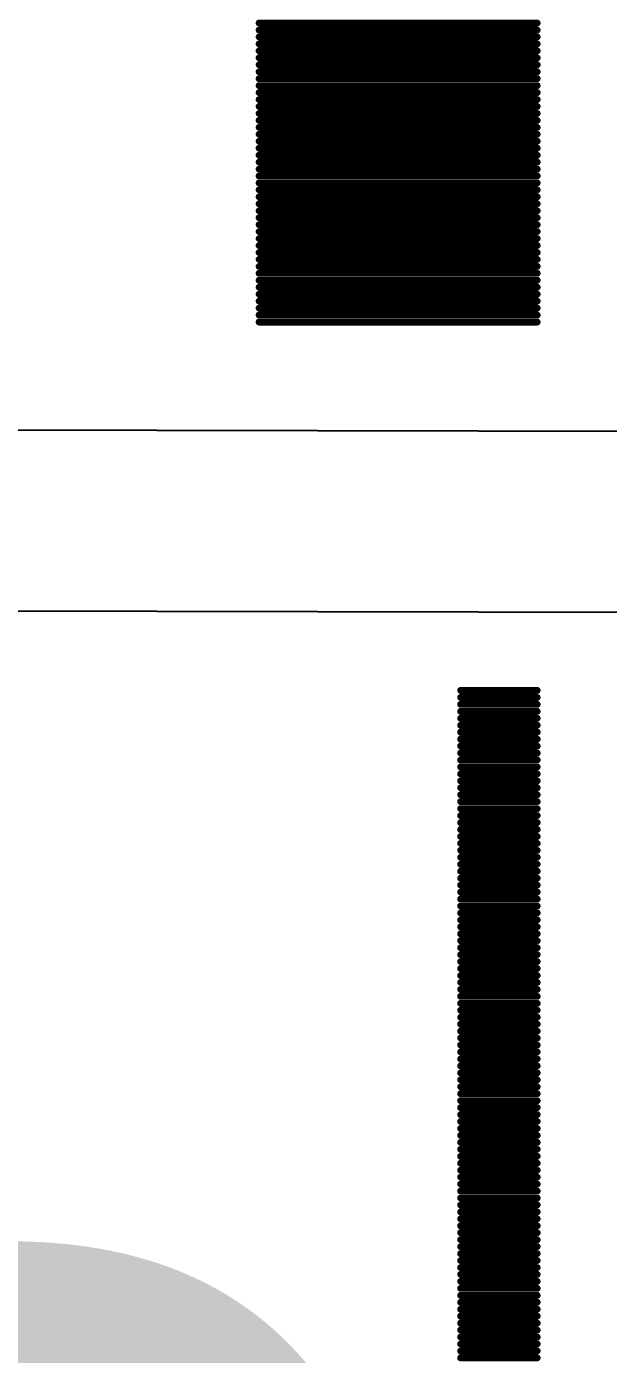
# Model space of a CAD drawing. Header units: inches. Extents: x 0 to 5455, y -5 to 5444.
# Drawn here: x 8.828 to 9.36, y 29.337 to 30.55 of the extents above; entities that cross this region are included whole.
import ezdxf

# ---------------------------------------------------------------- set-up
doc = ezdxf.new("R2010")
doc.units = ezdxf.units.IN
for name, color, linetype in [('Bottom Overlay', 54, 'Continuous'), ('Top Layer', 1, 'Continuous'), ('Top Overlay', 2, 'Continuous')]:
    doc.layers.add(name, color=color, linetype=linetype)
doc.styles.add('Arial', font='', dxfattribs={"height": 0.2})
doc.styles.get('Arial').set_extended_font_data('Arial')

# ---------------------------------------------------------------- blocks, each defined once
blk = doc.blocks.new('5394DE47_A0E8_4329_8464_7791B7C19310_33')
at = {"layer": 'Bottom Overlay'}
for points in [[(12.619, -0.3781, 0.00635, 0.00635, 0), (12.5491, -0.3781, 0.00635, 0.00635, 0)], [(12.619, -0.3844, 0.00635, 0.00635, 0), (12.5491, -0.3844, 0.00635, 0.00635, 0)], [(12.619, -0.3908, 0.00635, 0.00635, 0), (12.5491, -0.3908, 0.00635, 0.00635, 0)], [(12.619, -0.3971, 0.00635, 0.00635, 0), (12.5491, -0.3971, 0.00635, 0.00635, 0)], [(12.619, -0.4035, 0.00635, 0.00635, 0), (12.5491, -0.4035, 0.00635, 0.00635, 0)], [(12.619, -0.4098, 0.00635, 0.00635, 0), (12.5491, -0.4098, 0.00635, 0.00635, 0)], [(12.619, -0.4162, 0.00635, 0.00635, 0), (12.5491, -0.4162, 0.00635, 0.00635, 0)], [(12.619, -0.4225, 0.00635, 0.00635, 0), (12.5491, -0.4225, 0.00635, 0.00635, 0)], [(12.619, -0.4289, 0.00635, 0.00635, 0), (12.5491, -0.4289, 0.00635, 0.00635, 0)], [(12.619, -0.4352, 0.00635, 0.00635, 0), (12.5491, -0.4352, 0.00635, 0.00635, 0)], [(12.619, -0.4416, 0.00635, 0.00635, 0), (12.5491, -0.4416, 0.00635, 0.00635, 0)], [(12.619, -0.4479, 0.00635, 0.00635, 0), (12.5491, -0.4479, 0.00635, 0.00635, 0)], [(12.619, -0.4543, 0.00635, 0.00635, 0), (12.5491, -0.4543, 0.00635, 0.00635, 0)], [(12.619, -0.4606, 0.00635, 0.00635, 0), (12.5491, -0.4606, 0.00635, 0.00635, 0)], [(12.619, -0.467, 0.00635, 0.00635, 0), (12.5491, -0.467, 0.00635, 0.00635, 0)], [(12.619, -0.4733, 0.00635, 0.00635, 0), (12.5491, -0.4733, 0.00635, 0.00635, 0)], [(12.619, -0.4797, 0.00635, 0.00635, 0), (12.5491, -0.4797, 0.00635, 0.00635, 0)], [(12.619, -0.486, 0.00635, 0.00635, 0), (12.5491, -0.486, 0.00635, 0.00635, 0)], [(12.619, -0.4924, 0.00635, 0.00635, 0), (12.5491, -0.4924, 0.00635, 0.00635, 0)], [(12.619, -0.4987, 0.00635, 0.00635, 0), (12.5491, -0.4987, 0.00635, 0.00635, 0)], [(12.619, -0.5051, 0.00635, 0.00635, 0), (12.5491, -0.5051, 0.00635, 0.00635, 0)], [(12.619, -0.5114, 0.00635, 0.00635, 0), (12.5491, -0.5114, 0.00635, 0.00635, 0)], [(12.619, -0.5178, 0.00635, 0.00635, 0), (12.5491, -0.5178, 0.00635, 0.00635, 0)], [(12.619, -0.5241, 0.00635, 0.00635, 0), (12.5491, -0.5241, 0.00635, 0.00635, 0)], [(12.619, -0.5305, 0.00635, 0.00635, 0), (12.5491, -0.5305, 0.00635, 0.00635, 0)], [(12.619, -0.5368, 0.00635, 0.00635, 0), (12.5491, -0.5368, 0.00635, 0.00635, 0)], [(12.619, -0.5432, 0.00635, 0.00635, 0), (12.5491, -0.5432, 0.00635, 0.00635, 0)], [(12.619, -0.5495, 0.00635, 0.00635, 0), (12.5491, -0.5495, 0.00635, 0.00635, 0)], [(12.619, -0.5559, 0.00635, 0.00635, 0), (12.5491, -0.5559, 0.00635, 0.00635, 0)], [(12.619, -0.5622, 0.00635, 0.00635, 0), (12.5491, -0.5622, 0.00635, 0.00635, 0)], [(12.619, -0.5686, 0.00635, 0.00635, 0), (12.5491, -0.5686, 0.00635, 0.00635, 0)], [(12.619, -0.5749, 0.00635, 0.00635, 0), (12.5491, -0.5749, 0.00635, 0.00635, 0)], [(12.619, -0.5813, 0.00635, 0.00635, 0), (12.5491, -0.5813, 0.00635, 0.00635, 0)], [(12.619, -0.5876, 0.00635, 0.00635, 0), (12.5491, -0.5876, 0.00635, 0.00635, 0)], [(12.619, -0.594, 0.00635, 0.00635, 0), (12.5491, -0.594, 0.00635, 0.00635, 0)], [(12.619, -0.6003, 0.00635, 0.00635, 0), (12.5491, -0.6003, 0.00635, 0.00635, 0)], [(12.619, -0.6067, 0.00635, 0.00635, 0), (12.5491, -0.6067, 0.00635, 0.00635, 0)], [(12.619, -0.613, 0.00635, 0.00635, 0), (12.5491, -0.613, 0.00635, 0.00635, 0)], [(12.619, -0.6194, 0.00635, 0.00635, 0), (12.5491, -0.6194, 0.00635, 0.00635, 0)], [(12.619, -0.6257, 0.00635, 0.00635, 0), (12.5491, -0.6257, 0.00635, 0.00635, 0)], [(12.619, -0.6321, 0.00635, 0.00635, 0), (12.5491, -0.6321, 0.00635, 0.00635, 0)], [(12.619, -0.6384, 0.00635, 0.00635, 0), (12.5491, -0.6384, 0.00635, 0.00635, 0)], [(12.619, -0.6448, 0.00635, 0.00635, 0), (12.5491, -0.6448, 0.00635, 0.00635, 0)], [(12.619, -0.6511, 0.00635, 0.00635, 0), (12.5491, -0.6511, 0.00635, 0.00635, 0)], [(12.619, -0.6575, 0.00635, 0.00635, 0), (12.5491, -0.6575, 0.00635, 0.00635, 0)], [(12.619, -0.6638, 0.00635, 0.00635, 0), (12.5491, -0.6638, 0.00635, 0.00635, 0)], [(12.619, -0.6702, 0.00635, 0.00635, 0), (12.5491, -0.6702, 0.00635, 0.00635, 0)], [(12.619, -0.6765, 0.00635, 0.00635, 0), (12.5491, -0.6765, 0.00635, 0.00635, 0)], [(12.619, -0.6829, 0.00635, 0.00635, 0), (12.5491, -0.6829, 0.00635, 0.00635, 0)], [(12.619, -0.6892, 0.00635, 0.00635, 0), (12.5491, -0.6892, 0.00635, 0.00635, 0)], [(12.619, -0.6956, 0.00635, 0.00635, 0), (12.5491, -0.6956, 0.00635, 0.00635, 0)], [(12.619, -0.7019, 0.00635, 0.00635, 0), (12.5491, -0.7019, 0.00635, 0.00635, 0)], [(12.619, -0.7083, 0.00635, 0.00635, 0), (12.5491, -0.7083, 0.00635, 0.00635, 0)], [(12.619, -0.7146, 0.00635, 0.00635, 0), (12.5491, -0.7146, 0.00635, 0.00635, 0)], [(12.619, -0.721, 0.00635, 0.00635, 0), (12.5491, -0.721, 0.00635, 0.00635, 0)], [(12.619, -0.7273, 0.00635, 0.00635, 0), (12.5491, -0.7273, 0.00635, 0.00635, 0)], [(12.619, -0.7337, 0.00635, 0.00635, 0), (12.5491, -0.7337, 0.00635, 0.00635, 0)], [(12.619, -0.74, 0.00635, 0.00635, 0), (12.5491, -0.74, 0.00635, 0.00635, 0)], [(12.619, -0.7464, 0.00635, 0.00635, 0), (12.5491, -0.7464, 0.00635, 0.00635, 0)], [(12.619, -0.7527, 0.00635, 0.00635, 0), (12.5491, -0.7527, 0.00635, 0.00635, 0)], [(12.619, -0.7591, 0.00635, 0.00635, 0), (12.5491, -0.7591, 0.00635, 0.00635, 0)], [(12.619, -0.7654, 0.00635, 0.00635, 0), (12.5491, -0.7654, 0.00635, 0.00635, 0)], [(12.619, -0.7718, 0.00635, 0.00635, 0), (12.5491, -0.7718, 0.00635, 0.00635, 0)], [(12.619, -0.7781, 0.00635, 0.00635, 0), (12.5491, -0.7781, 0.00635, 0.00635, 0)], [(12.619, -0.7845, 0.00635, 0.00635, 0), (12.5491, -0.7845, 0.00635, 0.00635, 0)], [(12.619, -0.7908, 0.00635, 0.00635, 0), (12.5491, -0.7908, 0.00635, 0.00635, 0)], [(12.619, -0.7972, 0.00635, 0.00635, 0), (12.5491, -0.7972, 0.00635, 0.00635, 0)], [(12.619, -0.8035, 0.00635, 0.00635, 0), (12.5491, -0.8035, 0.00635, 0.00635, 0)], [(12.619, -0.8099, 0.00635, 0.00635, 0), (12.5491, -0.8099, 0.00635, 0.00635, 0)], [(12.619, -0.8162, 0.00635, 0.00635, 0), (12.5491, -0.8162, 0.00635, 0.00635, 0)], [(12.619, -0.8226, 0.00635, 0.00635, 0), (12.5491, -0.8226, 0.00635, 0.00635, 0)], [(12.619, -0.8289, 0.00635, 0.00635, 0), (12.5491, -0.8289, 0.00635, 0.00635, 0)], [(12.619, -0.8353, 0.00635, 0.00635, 0), (12.5491, -0.8353, 0.00635, 0.00635, 0)], [(12.619, -0.8416, 0.00635, 0.00635, 0), (12.5491, -0.8416, 0.00635, 0.00635, 0)], [(12.619, -0.848, 0.00635, 0.00635, 0), (12.5491, -0.848, 0.00635, 0.00635, 0)], [(12.619, -0.8543, 0.00635, 0.00635, 0), (12.5491, -0.8543, 0.00635, 0.00635, 0)], [(12.619, -0.8607, 0.00635, 0.00635, 0), (12.5491, -0.8607, 0.00635, 0.00635, 0)], [(12.619, -0.867, 0.00635, 0.00635, 0), (12.5491, -0.867, 0.00635, 0.00635, 0)], [(12.619, -0.8734, 0.00635, 0.00635, 0), (12.5491, -0.8734, 0.00635, 0.00635, 0)], [(12.619, -0.8797, 0.00635, 0.00635, 0), (12.5491, -0.8797, 0.00635, 0.00635, 0)], [(12.619, -0.8861, 0.00635, 0.00635, 0), (12.5491, -0.8861, 0.00635, 0.00635, 0)], [(12.619, -0.8924, 0.00635, 0.00635, 0), (12.5491, -0.8924, 0.00635, 0.00635, 0)], [(12.619, -0.8988, 0.00635, 0.00635, 0), (12.5491, -0.8988, 0.00635, 0.00635, 0)], [(12.619, -0.9051, 0.00635, 0.00635, 0), (12.5491, -0.9051, 0.00635, 0.00635, 0)], [(12.619, -0.9115, 0.00635, 0.00635, 0), (12.5491, -0.9115, 0.00635, 0.00635, 0)], [(12.619, -0.9178, 0.00635, 0.00635, 0), (12.5491, -0.9178, 0.00635, 0.00635, 0)], [(12.619, -0.9242, 0.00635, 0.00635, 0), (12.5491, -0.9242, 0.00635, 0.00635, 0)], [(12.619, -0.9305, 0.00635, 0.00635, 0), (12.5491, -0.9305, 0.00635, 0.00635, 0)], [(12.619, -0.9369, 0.00635, 0.00635, 0), (12.5491, -0.9369, 0.00635, 0.00635, 0)], [(12.619, -0.9432, 0.00635, 0.00635, 0), (12.5491, -0.9432, 0.00635, 0.00635, 0)], [(12.619, -0.9496, 0.00635, 0.00635, 0), (12.5491, -0.9496, 0.00635, 0.00635, 0)], [(12.619, -0.9559, 0.00635, 0.00635, 0), (12.5491, -0.9559, 0.00635, 0.00635, 0)], [(12.619, -0.9623, 0.00635, 0.00635, 0), (12.5491, -0.9623, 0.00635, 0.00635, 0)], [(12.619, -0.9686, 0.00635, 0.00635, 0), (12.5491, -0.9686, 0.00635, 0.00635, 0)], [(12.619, -0.975, 0.00635, 0.00635, 0), (12.5491, -0.975, 0.00635, 0.00635, 0)], [(12.619, -0.9813, 0.00635, 0.00635, 0), (12.5491, -0.9813, 0.00635, 0.00635, 0)], [(12.619, -0.9877, 0.00635, 0.00635, 0), (12.5491, -0.9877, 0.00635, 0.00635, 0)], [(12.8031, -1.3242, 0.00635, 0.00635, 0), (12.5491, -1.3242, 0.00635, 0.00635, 0)], [(12.8031, -1.3306, 0.00635, 0.00635, 0), (12.5491, -1.3306, 0.00635, 0.00635, 0)], [(12.8031, -1.3369, 0.00635, 0.00635, 0), (12.5491, -1.3369, 0.00635, 0.00635, 0)], [(12.8031, -1.3433, 0.00635, 0.00635, 0), (12.5491, -1.3433, 0.00635, 0.00635, 0)], [(12.8031, -1.3496, 0.00635, 0.00635, 0), (12.5491, -1.3496, 0.00635, 0.00635, 0)], [(12.8031, -1.356, 0.00635, 0.00635, 0), (12.5491, -1.356, 0.00635, 0.00635, 0)], [(12.8031, -1.3623, 0.00635, 0.00635, 0), (12.5491, -1.3623, 0.00635, 0.00635, 0)], [(12.8031, -1.3687, 0.00635, 0.00635, 0), (12.5491, -1.3687, 0.00635, 0.00635, 0)], [(12.8031, -1.375, 0.00635, 0.00635, 0), (12.5491, -1.375, 0.00635, 0.00635, 0)], [(12.8031, -1.3814, 0.00635, 0.00635, 0), (12.5491, -1.3814, 0.00635, 0.00635, 0)], [(12.8031, -1.3877, 0.00635, 0.00635, 0), (12.5491, -1.3877, 0.00635, 0.00635, 0)], [(12.8031, -1.3941, 0.00635, 0.00635, 0), (12.5491, -1.3941, 0.00635, 0.00635, 0)], [(12.8031, -1.4004, 0.00635, 0.00635, 0), (12.5491, -1.4004, 0.00635, 0.00635, 0)], [(12.8031, -1.4068, 0.00635, 0.00635, 0), (12.5491, -1.4068, 0.00635, 0.00635, 0)], [(12.8031, -1.4131, 0.00635, 0.00635, 0), (12.5491, -1.4131, 0.00635, 0.00635, 0)], [(12.8031, -1.4195, 0.00635, 0.00635, 0), (12.5491, -1.4195, 0.00635, 0.00635, 0)], [(12.8031, -1.4258, 0.00635, 0.00635, 0), (12.5491, -1.4258, 0.00635, 0.00635, 0)], [(12.8031, -1.4322, 0.00635, 0.00635, 0), (12.5491, -1.4322, 0.00635, 0.00635, 0)], [(12.8031, -1.4385, 0.00635, 0.00635, 0), (12.5491, -1.4385, 0.00635, 0.00635, 0)], [(12.8031, -1.4449, 0.00635, 0.00635, 0), (12.5491, -1.4449, 0.00635, 0.00635, 0)], [(12.8031, -1.4512, 0.00635, 0.00635, 0), (12.5491, -1.4512, 0.00635, 0.00635, 0)], [(12.8031, -1.4576, 0.00635, 0.00635, 0), (12.5491, -1.4576, 0.00635, 0.00635, 0)], [(12.8031, -1.4639, 0.00635, 0.00635, 0), (12.5491, -1.4639, 0.00635, 0.00635, 0)], [(12.8031, -1.4703, 0.00635, 0.00635, 0), (12.5491, -1.4703, 0.00635, 0.00635, 0)], [(12.8031, -1.4766, 0.00635, 0.00635, 0), (12.5491, -1.4766, 0.00635, 0.00635, 0)], [(12.8031, -1.483, 0.00635, 0.00635, 0), (12.5491, -1.483, 0.00635, 0.00635, 0)], [(12.8031, -1.4893, 0.00635, 0.00635, 0), (12.5491, -1.4893, 0.00635, 0.00635, 0)], [(12.8031, -1.4957, 0.00635, 0.00635, 0), (12.5491, -1.4957, 0.00635, 0.00635, 0)], [(12.8031, -1.502, 0.00635, 0.00635, 0), (12.5491, -1.502, 0.00635, 0.00635, 0)], [(12.8031, -1.5084, 0.00635, 0.00635, 0), (12.5491, -1.5084, 0.00635, 0.00635, 0)], [(12.8031, -1.5147, 0.00635, 0.00635, 0), (12.5491, -1.5147, 0.00635, 0.00635, 0)], [(12.8031, -1.5211, 0.00635, 0.00635, 0), (12.5491, -1.5211, 0.00635, 0.00635, 0)], [(12.8031, -1.5274, 0.00635, 0.00635, 0), (12.5491, -1.5274, 0.00635, 0.00635, 0)], [(12.8031, -1.5338, 0.00635, 0.00635, 0), (12.5491, -1.5338, 0.00635, 0.00635, 0)], [(12.8031, -1.5401, 0.00635, 0.00635, 0), (12.5491, -1.5401, 0.00635, 0.00635, 0)], [(12.8031, -1.5465, 0.00635, 0.00635, 0), (12.5491, -1.5465, 0.00635, 0.00635, 0)], [(12.8031, -1.5528, 0.00635, 0.00635, 0), (12.5491, -1.5528, 0.00635, 0.00635, 0)], [(12.8031, -1.5592, 0.00635, 0.00635, 0), (12.5491, -1.5592, 0.00635, 0.00635, 0)], [(12.8031, -1.5655, 0.00635, 0.00635, 0), (12.5491, -1.5655, 0.00635, 0.00635, 0)], [(12.8031, -1.5719, 0.00635, 0.00635, 0), (12.5491, -1.5719, 0.00635, 0.00635, 0)], [(12.8031, -1.5782, 0.00635, 0.00635, 0), (12.5491, -1.5782, 0.00635, 0.00635, 0)], [(12.8031, -1.5846, 0.00635, 0.00635, 0), (12.5491, -1.5846, 0.00635, 0.00635, 0)], [(12.8031, -1.5909, 0.00635, 0.00635, 0), (12.5491, -1.5909, 0.00635, 0.00635, 0)], [(12.8031, -1.5973, 0.00635, 0.00635, 0), (12.5491, -1.5973, 0.00635, 0.00635, 0)]]:
    blk.add_lwpolyline(points, format="xyseb", dxfattribs=at)
for points in [[(12.5476, -0.3781, 0.00317, 0.00317, 1), (12.5507, -0.3781, 0.00317, 0.00317, 1)], [(12.6174, -0.3781, 0.00317, 0.00317, 1), (12.6206, -0.3781, 0.00317, 0.00317, 1)], [(12.5476, -0.3844, 0.00317, 0.00317, 1), (12.5507, -0.3844, 0.00317, 0.00317, 1)], [(12.5476, -0.3908, 0.00317, 0.00317, 1), (12.5507, -0.3908, 0.00317, 0.00317, 1)], [(12.6174, -0.3844, 0.00317, 0.00317, 1), (12.6206, -0.3844, 0.00317, 0.00317, 1)], [(12.6174, -0.3908, 0.00317, 0.00317, 1), (12.6206, -0.3908, 0.00317, 0.00317, 1)], [(12.5476, -0.3971, 0.00317, 0.00317, 1), (12.5507, -0.3971, 0.00317, 0.00317, 1)], [(12.6174, -0.3971, 0.00317, 0.00317, 1), (12.6206, -0.3971, 0.00317, 0.00317, 1)], [(12.5476, -0.4035, 0.00317, 0.00317, 1), (12.5507, -0.4035, 0.00317, 0.00317, 1)], [(12.5476, -0.4098, 0.00317, 0.00317, 1), (12.5507, -0.4098, 0.00317, 0.00317, 1)], [(12.6174, -0.4035, 0.00317, 0.00317, 1), (12.6206, -0.4035, 0.00317, 0.00317, 1)], [(12.6174, -0.4098, 0.00317, 0.00317, 1), (12.6206, -0.4098, 0.00317, 0.00317, 1)], [(12.5476, -0.4162, 0.00317, 0.00317, 1), (12.5507, -0.4162, 0.00317, 0.00317, 1)], [(12.5476, -0.4225, 0.00317, 0.00317, 1), (12.5507, -0.4225, 0.00317, 0.00317, 1)], [(12.6174, -0.4162, 0.00317, 0.00317, 1), (12.6206, -0.4162, 0.00317, 0.00317, 1)], [(12.6174, -0.4225, 0.00317, 0.00317, 1), (12.6206, -0.4225, 0.00317, 0.00317, 1)], [(12.5476, -0.4289, 0.00317, 0.00317, 1), (12.5507, -0.4289, 0.00317, 0.00317, 1)], [(12.5476, -0.4352, 0.00317, 0.00317, 1), (12.5507, -0.4352, 0.00317, 0.00317, 1)], [(12.6174, -0.4289, 0.00317, 0.00317, 1), (12.6206, -0.4289, 0.00317, 0.00317, 1)], [(12.6174, -0.4352, 0.00317, 0.00317, 1), (12.6206, -0.4352, 0.00317, 0.00317, 1)], [(12.5476, -0.4416, 0.00317, 0.00317, 1), (12.5507, -0.4416, 0.00317, 0.00317, 1)], [(12.5476, -0.4479, 0.00317, 0.00317, 1), (12.5507, -0.4479, 0.00317, 0.00317, 1)], [(12.6174, -0.4416, 0.00317, 0.00317, 1), (12.6206, -0.4416, 0.00317, 0.00317, 1)], [(12.6174, -0.4479, 0.00317, 0.00317, 1), (12.6206, -0.4479, 0.00317, 0.00317, 1)], [(12.5476, -0.4543, 0.00317, 0.00317, 1), (12.5507, -0.4543, 0.00317, 0.00317, 1)], [(12.5476, -0.4606, 0.00317, 0.00317, 1), (12.5507, -0.4606, 0.00317, 0.00317, 1)], [(12.6174, -0.4543, 0.00317, 0.00317, 1), (12.6206, -0.4543, 0.00317, 0.00317, 1)], [(12.6174, -0.4606, 0.00317, 0.00317, 1), (12.6206, -0.4606, 0.00317, 0.00317, 1)], [(12.5476, -0.467, 0.00317, 0.00317, 1), (12.5507, -0.467, 0.00317, 0.00317, 1)], [(12.5476, -0.4733, 0.00317, 0.00317, 1), (12.5507, -0.4733, 0.00317, 0.00317, 1)], [(12.6174, -0.467, 0.00317, 0.00317, 1), (12.6206, -0.467, 0.00317, 0.00317, 1)], [(12.6174, -0.4733, 0.00317, 0.00317, 1), (12.6206, -0.4733, 0.00317, 0.00317, 1)], [(12.5476, -0.4797, 0.00317, 0.00317, 1), (12.5507, -0.4797, 0.00317, 0.00317, 1)], [(12.5476, -0.486, 0.00317, 0.00317, 1), (12.5507, -0.486, 0.00317, 0.00317, 1)], [(12.6174, -0.4797, 0.00317, 0.00317, 1), (12.6206, -0.4797, 0.00317, 0.00317, 1)], [(12.6174, -0.486, 0.00317, 0.00317, 1), (12.6206, -0.486, 0.00317, 0.00317, 1)], [(12.5476, -0.4924, 0.00317, 0.00317, 1), (12.5507, -0.4924, 0.00317, 0.00317, 1)], [(12.5476, -0.4987, 0.00317, 0.00317, 1), (12.5507, -0.4987, 0.00317, 0.00317, 1)], [(12.6174, -0.4924, 0.00317, 0.00317, 1), (12.6206, -0.4924, 0.00317, 0.00317, 1)], [(12.6174, -0.4987, 0.00317, 0.00317, 1), (12.6206, -0.4987, 0.00317, 0.00317, 1)], [(12.5476, -0.5051, 0.00317, 0.00317, 1), (12.5507, -0.5051, 0.00317, 0.00317, 1)], [(12.5476, -0.5114, 0.00317, 0.00317, 1), (12.5507, -0.5114, 0.00317, 0.00317, 1)], [(12.6174, -0.5051, 0.00317, 0.00317, 1), (12.6206, -0.5051, 0.00317, 0.00317, 1)], [(12.6174, -0.5114, 0.00317, 0.00317, 1), (12.6206, -0.5114, 0.00317, 0.00317, 1)], [(12.5476, -0.5178, 0.00317, 0.00317, 1), (12.5507, -0.5178, 0.00317, 0.00317, 1)], [(12.5476, -0.5241, 0.00317, 0.00317, 1), (12.5507, -0.5241, 0.00317, 0.00317, 1)], [(12.6174, -0.5178, 0.00317, 0.00317, 1), (12.6206, -0.5178, 0.00317, 0.00317, 1)], [(12.6174, -0.5241, 0.00317, 0.00317, 1), (12.6206, -0.5241, 0.00317, 0.00317, 1)], [(12.5476, -0.5305, 0.00317, 0.00317, 1), (12.5507, -0.5305, 0.00317, 0.00317, 1)], [(12.5476, -0.5368, 0.00317, 0.00317, 1), (12.5507, -0.5368, 0.00317, 0.00317, 1)], [(12.6174, -0.5305, 0.00317, 0.00317, 1), (12.6206, -0.5305, 0.00317, 0.00317, 1)], [(12.6174, -0.5368, 0.00317, 0.00317, 1), (12.6206, -0.5368, 0.00317, 0.00317, 1)], [(12.5476, -0.5432, 0.00317, 0.00317, 1), (12.5507, -0.5432, 0.00317, 0.00317, 1)], [(12.6174, -0.5432, 0.00317, 0.00317, 1), (12.6206, -0.5432, 0.00317, 0.00317, 1)], [(12.5476, -0.5495, 0.00317, 0.00317, 1), (12.5507, -0.5495, 0.00317, 0.00317, 1)], [(12.5476, -0.5559, 0.00317, 0.00317, 1), (12.5507, -0.5559, 0.00317, 0.00317, 1)], [(12.6174, -0.5495, 0.00317, 0.00317, 1), (12.6206, -0.5495, 0.00317, 0.00317, 1)], [(12.6174, -0.5559, 0.00317, 0.00317, 1), (12.6206, -0.5559, 0.00317, 0.00317, 1)], [(12.5476, -0.5622, 0.00317, 0.00317, 1), (12.5507, -0.5622, 0.00317, 0.00317, 1)], [(12.5476, -0.5686, 0.00317, 0.00317, 1), (12.5507, -0.5686, 0.00317, 0.00317, 1)], [(12.6174, -0.5622, 0.00317, 0.00317, 1), (12.6206, -0.5622, 0.00317, 0.00317, 1)], [(12.6174, -0.5686, 0.00317, 0.00317, 1), (12.6206, -0.5686, 0.00317, 0.00317, 1)], [(12.5476, -0.5749, 0.00317, 0.00317, 1), (12.5507, -0.5749, 0.00317, 0.00317, 1)], [(12.5476, -0.5813, 0.00317, 0.00317, 1), (12.5507, -0.5813, 0.00317, 0.00317, 1)], [(12.6174, -0.5749, 0.00317, 0.00317, 1), (12.6206, -0.5749, 0.00317, 0.00317, 1)], [(12.6174, -0.5813, 0.00317, 0.00317, 1), (12.6206, -0.5813, 0.00317, 0.00317, 1)], [(12.5476, -0.5876, 0.00317, 0.00317, 1), (12.5507, -0.5876, 0.00317, 0.00317, 1)], [(12.5476, -0.594, 0.00317, 0.00317, 1), (12.5507, -0.594, 0.00317, 0.00317, 1)], [(12.6174, -0.5876, 0.00317, 0.00317, 1), (12.6206, -0.5876, 0.00317, 0.00317, 1)], [(12.6174, -0.594, 0.00317, 0.00317, 1), (12.6206, -0.594, 0.00317, 0.00317, 1)], [(12.5476, -0.6003, 0.00317, 0.00317, 1), (12.5507, -0.6003, 0.00317, 0.00317, 1)], [(12.5476, -0.6067, 0.00317, 0.00317, 1), (12.5507, -0.6067, 0.00317, 0.00317, 1)], [(12.6174, -0.6003, 0.00317, 0.00317, 1), (12.6206, -0.6003, 0.00317, 0.00317, 1)], [(12.6174, -0.6067, 0.00317, 0.00317, 1), (12.6206, -0.6067, 0.00317, 0.00317, 1)], [(12.5476, -0.613, 0.00317, 0.00317, 1), (12.5507, -0.613, 0.00317, 0.00317, 1)], [(12.5476, -0.6194, 0.00317, 0.00317, 1), (12.5507, -0.6194, 0.00317, 0.00317, 1)], [(12.6174, -0.613, 0.00317, 0.00317, 1), (12.6206, -0.613, 0.00317, 0.00317, 1)], [(12.6174, -0.6194, 0.00317, 0.00317, 1), (12.6206, -0.6194, 0.00317, 0.00317, 1)], [(12.5476, -0.6257, 0.00317, 0.00317, 1), (12.5507, -0.6257, 0.00317, 0.00317, 1)], [(12.5476, -0.6321, 0.00317, 0.00317, 1), (12.5507, -0.6321, 0.00317, 0.00317, 1)], [(12.6174, -0.6257, 0.00317, 0.00317, 1), (12.6206, -0.6257, 0.00317, 0.00317, 1)], [(12.6174, -0.6321, 0.00317, 0.00317, 1), (12.6206, -0.6321, 0.00317, 0.00317, 1)], [(12.5476, -0.6384, 0.00317, 0.00317, 1), (12.5507, -0.6384, 0.00317, 0.00317, 1)], [(12.5476, -0.6448, 0.00317, 0.00317, 1), (12.5507, -0.6448, 0.00317, 0.00317, 1)], [(12.6174, -0.6384, 0.00317, 0.00317, 1), (12.6206, -0.6384, 0.00317, 0.00317, 1)], [(12.6174, -0.6448, 0.00317, 0.00317, 1), (12.6206, -0.6448, 0.00317, 0.00317, 1)], [(12.5476, -0.6511, 0.00317, 0.00317, 1), (12.5507, -0.6511, 0.00317, 0.00317, 1)], [(12.5476, -0.6575, 0.00317, 0.00317, 1), (12.5507, -0.6575, 0.00317, 0.00317, 1)], [(12.6174, -0.6511, 0.00317, 0.00317, 1), (12.6206, -0.6511, 0.00317, 0.00317, 1)], [(12.6174, -0.6575, 0.00317, 0.00317, 1), (12.6206, -0.6575, 0.00317, 0.00317, 1)], [(12.5476, -0.6638, 0.00317, 0.00317, 1), (12.5507, -0.6638, 0.00317, 0.00317, 1)], [(12.5476, -0.6702, 0.00317, 0.00317, 1), (12.5507, -0.6702, 0.00317, 0.00317, 1)], [(12.6174, -0.6638, 0.00317, 0.00317, 1), (12.6206, -0.6638, 0.00317, 0.00317, 1)], [(12.6174, -0.6702, 0.00317, 0.00317, 1), (12.6206, -0.6702, 0.00317, 0.00317, 1)], [(12.5476, -0.6765, 0.00317, 0.00317, 1), (12.5507, -0.6765, 0.00317, 0.00317, 1)], [(12.6174, -0.6765, 0.00317, 0.00317, 1), (12.6206, -0.6765, 0.00317, 0.00317, 1)], [(12.5476, -0.6829, 0.00317, 0.00317, 1), (12.5507, -0.6829, 0.00317, 0.00317, 1)], [(12.5476, -0.6892, 0.00317, 0.00317, 1), (12.5507, -0.6892, 0.00317, 0.00317, 1)], [(12.6174, -0.6829, 0.00317, 0.00317, 1), (12.6206, -0.6829, 0.00317, 0.00317, 1)], [(12.6174, -0.6892, 0.00317, 0.00317, 1), (12.6206, -0.6892, 0.00317, 0.00317, 1)], [(12.5476, -0.6956, 0.00317, 0.00317, 1), (12.5507, -0.6956, 0.00317, 0.00317, 1)], [(12.5476, -0.7019, 0.00317, 0.00317, 1), (12.5507, -0.7019, 0.00317, 0.00317, 1)], [(12.6174, -0.6956, 0.00317, 0.00317, 1), (12.6206, -0.6956, 0.00317, 0.00317, 1)], [(12.6174, -0.7019, 0.00317, 0.00317, 1), (12.6206, -0.7019, 0.00317, 0.00317, 1)], [(12.5476, -0.7083, 0.00317, 0.00317, 1), (12.5507, -0.7083, 0.00317, 0.00317, 1)], [(12.5476, -0.7146, 0.00317, 0.00317, 1), (12.5507, -0.7146, 0.00317, 0.00317, 1)], [(12.6174, -0.7083, 0.00317, 0.00317, 1), (12.6206, -0.7083, 0.00317, 0.00317, 1)], [(12.6174, -0.7146, 0.00317, 0.00317, 1), (12.6206, -0.7146, 0.00317, 0.00317, 1)], [(12.5476, -0.721, 0.00317, 0.00317, 1), (12.5507, -0.721, 0.00317, 0.00317, 1)], [(12.5476, -0.7273, 0.00317, 0.00317, 1), (12.5507, -0.7273, 0.00317, 0.00317, 1)], [(12.6174, -0.721, 0.00317, 0.00317, 1), (12.6206, -0.721, 0.00317, 0.00317, 1)], [(12.6174, -0.7273, 0.00317, 0.00317, 1), (12.6206, -0.7273, 0.00317, 0.00317, 1)], [(12.5476, -0.7337, 0.00317, 0.00317, 1), (12.5507, -0.7337, 0.00317, 0.00317, 1)], [(12.5476, -0.74, 0.00317, 0.00317, 1), (12.5507, -0.74, 0.00317, 0.00317, 1)], [(12.6174, -0.7337, 0.00317, 0.00317, 1), (12.6206, -0.7337, 0.00317, 0.00317, 1)], [(12.6174, -0.74, 0.00317, 0.00317, 1), (12.6206, -0.74, 0.00317, 0.00317, 1)], [(12.5476, -0.7464, 0.00317, 0.00317, 1), (12.5507, -0.7464, 0.00317, 0.00317, 1)], [(12.5476, -0.7527, 0.00317, 0.00317, 1), (12.5507, -0.7527, 0.00317, 0.00317, 1)], [(12.6174, -0.7464, 0.00317, 0.00317, 1), (12.6206, -0.7464, 0.00317, 0.00317, 1)], [(12.6174, -0.7527, 0.00317, 0.00317, 1), (12.6206, -0.7527, 0.00317, 0.00317, 1)], [(12.5476, -0.7591, 0.00317, 0.00317, 1), (12.5507, -0.7591, 0.00317, 0.00317, 1)], [(12.5476, -0.7654, 0.00317, 0.00317, 1), (12.5507, -0.7654, 0.00317, 0.00317, 1)], [(12.6174, -0.7591, 0.00317, 0.00317, 1), (12.6206, -0.7591, 0.00317, 0.00317, 1)], [(12.6174, -0.7654, 0.00317, 0.00317, 1), (12.6206, -0.7654, 0.00317, 0.00317, 1)], [(12.5476, -0.7718, 0.00317, 0.00317, 1), (12.5507, -0.7718, 0.00317, 0.00317, 1)], [(12.5476, -0.7781, 0.00317, 0.00317, 1), (12.5507, -0.7781, 0.00317, 0.00317, 1)], [(12.6174, -0.7718, 0.00317, 0.00317, 1), (12.6206, -0.7718, 0.00317, 0.00317, 1)], [(12.6174, -0.7781, 0.00317, 0.00317, 1), (12.6206, -0.7781, 0.00317, 0.00317, 1)], [(12.5476, -0.7845, 0.00317, 0.00317, 1), (12.5507, -0.7845, 0.00317, 0.00317, 1)], [(12.5476, -0.7908, 0.00317, 0.00317, 1), (12.5507, -0.7908, 0.00317, 0.00317, 1)], [(12.6174, -0.7845, 0.00317, 0.00317, 1), (12.6206, -0.7845, 0.00317, 0.00317, 1)], [(12.6174, -0.7908, 0.00317, 0.00317, 1), (12.6206, -0.7908, 0.00317, 0.00317, 1)], [(12.5476, -0.7972, 0.00317, 0.00317, 1), (12.5507, -0.7972, 0.00317, 0.00317, 1)], [(12.5476, -0.8035, 0.00317, 0.00317, 1), (12.5507, -0.8035, 0.00317, 0.00317, 1)], [(12.6174, -0.7972, 0.00317, 0.00317, 1), (12.6206, -0.7972, 0.00317, 0.00317, 1)], [(12.6174, -0.8035, 0.00317, 0.00317, 1), (12.6206, -0.8035, 0.00317, 0.00317, 1)], [(12.5476, -0.8099, 0.00317, 0.00317, 1), (12.5507, -0.8099, 0.00317, 0.00317, 1)], [(12.6174, -0.8099, 0.00317, 0.00317, 1), (12.6206, -0.8099, 0.00317, 0.00317, 1)], [(12.5476, -0.8162, 0.00317, 0.00317, 1), (12.5507, -0.8162, 0.00317, 0.00317, 1)], [(12.5476, -0.8226, 0.00317, 0.00317, 1), (12.5507, -0.8226, 0.00317, 0.00317, 1)], [(12.6174, -0.8162, 0.00317, 0.00317, 1), (12.6206, -0.8162, 0.00317, 0.00317, 1)], [(12.6174, -0.8226, 0.00317, 0.00317, 1), (12.6206, -0.8226, 0.00317, 0.00317, 1)], [(12.5476, -0.8289, 0.00317, 0.00317, 1), (12.5507, -0.8289, 0.00317, 0.00317, 1)], [(12.5476, -0.8353, 0.00317, 0.00317, 1), (12.5507, -0.8353, 0.00317, 0.00317, 1)], [(12.6174, -0.8289, 0.00317, 0.00317, 1), (12.6206, -0.8289, 0.00317, 0.00317, 1)], [(12.6174, -0.8353, 0.00317, 0.00317, 1), (12.6206, -0.8353, 0.00317, 0.00317, 1)], [(12.5476, -0.8416, 0.00317, 0.00317, 1), (12.5507, -0.8416, 0.00317, 0.00317, 1)], [(12.5476, -0.848, 0.00317, 0.00317, 1), (12.5507, -0.848, 0.00317, 0.00317, 1)], [(12.6174, -0.8416, 0.00317, 0.00317, 1), (12.6206, -0.8416, 0.00317, 0.00317, 1)], [(12.6174, -0.848, 0.00317, 0.00317, 1), (12.6206, -0.848, 0.00317, 0.00317, 1)], [(12.5476, -0.8543, 0.00317, 0.00317, 1), (12.5507, -0.8543, 0.00317, 0.00317, 1)], [(12.5476, -0.8607, 0.00317, 0.00317, 1), (12.5507, -0.8607, 0.00317, 0.00317, 1)], [(12.6174, -0.8543, 0.00317, 0.00317, 1), (12.6206, -0.8543, 0.00317, 0.00317, 1)], [(12.6174, -0.8607, 0.00317, 0.00317, 1), (12.6206, -0.8607, 0.00317, 0.00317, 1)], [(12.5476, -0.867, 0.00317, 0.00317, 1), (12.5507, -0.867, 0.00317, 0.00317, 1)], [(12.5476, -0.8734, 0.00317, 0.00317, 1), (12.5507, -0.8734, 0.00317, 0.00317, 1)], [(12.6174, -0.867, 0.00317, 0.00317, 1), (12.6206, -0.867, 0.00317, 0.00317, 1)], [(12.6174, -0.8734, 0.00317, 0.00317, 1), (12.6206, -0.8734, 0.00317, 0.00317, 1)], [(12.5476, -0.8797, 0.00317, 0.00317, 1), (12.5507, -0.8797, 0.00317, 0.00317, 1)], [(12.5476, -0.8861, 0.00317, 0.00317, 1), (12.5507, -0.8861, 0.00317, 0.00317, 1)], [(12.6174, -0.8797, 0.00317, 0.00317, 1), (12.6206, -0.8797, 0.00317, 0.00317, 1)], [(12.6174, -0.8861, 0.00317, 0.00317, 1), (12.6206, -0.8861, 0.00317, 0.00317, 1)], [(12.5476, -0.8924, 0.00317, 0.00317, 1), (12.5507, -0.8924, 0.00317, 0.00317, 1)], [(12.5476, -0.8988, 0.00317, 0.00317, 1), (12.5507, -0.8988, 0.00317, 0.00317, 1)], [(12.6174, -0.8924, 0.00317, 0.00317, 1), (12.6206, -0.8924, 0.00317, 0.00317, 1)], [(12.6174, -0.8988, 0.00317, 0.00317, 1), (12.6206, -0.8988, 0.00317, 0.00317, 1)], [(12.5476, -0.9051, 0.00317, 0.00317, 1), (12.5507, -0.9051, 0.00317, 0.00317, 1)], [(12.5476, -0.9115, 0.00317, 0.00317, 1), (12.5507, -0.9115, 0.00317, 0.00317, 1)], [(12.6174, -0.9051, 0.00317, 0.00317, 1), (12.6206, -0.9051, 0.00317, 0.00317, 1)], [(12.6174, -0.9115, 0.00317, 0.00317, 1), (12.6206, -0.9115, 0.00317, 0.00317, 1)], [(12.5476, -0.9178, 0.00317, 0.00317, 1), (12.5507, -0.9178, 0.00317, 0.00317, 1)], [(12.5476, -0.9242, 0.00317, 0.00317, 1), (12.5507, -0.9242, 0.00317, 0.00317, 1)], [(12.6174, -0.9178, 0.00317, 0.00317, 1), (12.6206, -0.9178, 0.00317, 0.00317, 1)], [(12.6174, -0.9242, 0.00317, 0.00317, 1), (12.6206, -0.9242, 0.00317, 0.00317, 1)], [(12.5476, -0.9305, 0.00317, 0.00317, 1), (12.5507, -0.9305, 0.00317, 0.00317, 1)], [(12.5476, -0.9369, 0.00317, 0.00317, 1), (12.5507, -0.9369, 0.00317, 0.00317, 1)], [(12.6174, -0.9305, 0.00317, 0.00317, 1), (12.6206, -0.9305, 0.00317, 0.00317, 1)], [(12.6174, -0.9369, 0.00317, 0.00317, 1), (12.6206, -0.9369, 0.00317, 0.00317, 1)], [(12.5476, -0.9432, 0.00317, 0.00317, 1), (12.5507, -0.9432, 0.00317, 0.00317, 1)], [(12.6174, -0.9432, 0.00317, 0.00317, 1), (12.6206, -0.9432, 0.00317, 0.00317, 1)], [(12.5476, -0.9496, 0.00317, 0.00317, 1), (12.5507, -0.9496, 0.00317, 0.00317, 1)], [(12.5476, -0.9559, 0.00317, 0.00317, 1), (12.5507, -0.9559, 0.00317, 0.00317, 1)], [(12.6174, -0.9496, 0.00317, 0.00317, 1), (12.6206, -0.9496, 0.00317, 0.00317, 1)], [(12.6174, -0.9559, 0.00317, 0.00317, 1), (12.6206, -0.9559, 0.00317, 0.00317, 1)], [(12.5476, -0.9623, 0.00317, 0.00317, 1), (12.5507, -0.9623, 0.00317, 0.00317, 1)], [(12.5476, -0.9686, 0.00317, 0.00317, 1), (12.5507, -0.9686, 0.00317, 0.00317, 1)], [(12.6174, -0.9623, 0.00317, 0.00317, 1), (12.6206, -0.9623, 0.00317, 0.00317, 1)], [(12.6174, -0.9686, 0.00317, 0.00317, 1), (12.6206, -0.9686, 0.00317, 0.00317, 1)], [(12.5476, -0.975, 0.00317, 0.00317, 1), (12.5507, -0.975, 0.00317, 0.00317, 1)], [(12.5476, -0.9813, 0.00317, 0.00317, 1), (12.5507, -0.9813, 0.00317, 0.00317, 1)], [(12.6174, -0.975, 0.00317, 0.00317, 1), (12.6206, -0.975, 0.00317, 0.00317, 1)], [(12.6174, -0.9813, 0.00317, 0.00317, 1), (12.6206, -0.9813, 0.00317, 0.00317, 1)], [(12.5476, -0.9877, 0.00317, 0.00317, 1), (12.5507, -0.9877, 0.00317, 0.00317, 1)], [(12.6174, -0.9877, 0.00317, 0.00317, 1), (12.6206, -0.9877, 0.00317, 0.00317, 1)], [(12.5476, -1.3242, 0.00317, 0.00317, 1), (12.5507, -1.3242, 0.00317, 0.00317, 1)], [(12.8016, -1.3242, 0.00317, 0.00317, 1), (12.8047, -1.3242, 0.00317, 0.00317, 1)], [(12.5476, -1.3306, 0.00317, 0.00317, 1), (12.5507, -1.3306, 0.00317, 0.00317, 1)], [(12.5476, -1.3369, 0.00317, 0.00317, 1), (12.5507, -1.3369, 0.00317, 0.00317, 1)], [(12.8016, -1.3306, 0.00317, 0.00317, 1), (12.8047, -1.3306, 0.00317, 0.00317, 1)], [(12.8016, -1.3369, 0.00317, 0.00317, 1), (12.8047, -1.3369, 0.00317, 0.00317, 1)], [(12.5476, -1.3433, 0.00317, 0.00317, 1), (12.5507, -1.3433, 0.00317, 0.00317, 1)], [(12.8016, -1.3433, 0.00317, 0.00317, 1), (12.8047, -1.3433, 0.00317, 0.00317, 1)], [(12.5476, -1.3496, 0.00317, 0.00317, 1), (12.5507, -1.3496, 0.00317, 0.00317, 1)], [(12.5476, -1.356, 0.00317, 0.00317, 1), (12.5507, -1.356, 0.00317, 0.00317, 1)], [(12.8016, -1.3496, 0.00317, 0.00317, 1), (12.8047, -1.3496, 0.00317, 0.00317, 1)], [(12.8016, -1.356, 0.00317, 0.00317, 1), (12.8047, -1.356, 0.00317, 0.00317, 1)], [(12.5476, -1.3623, 0.00317, 0.00317, 1), (12.5507, -1.3623, 0.00317, 0.00317, 1)], [(12.5476, -1.3687, 0.00317, 0.00317, 1), (12.5507, -1.3687, 0.00317, 0.00317, 1)], [(12.8016, -1.3623, 0.00317, 0.00317, 1), (12.8047, -1.3623, 0.00317, 0.00317, 1)], [(12.8016, -1.3687, 0.00317, 0.00317, 1), (12.8047, -1.3687, 0.00317, 0.00317, 1)], [(12.5476, -1.375, 0.00317, 0.00317, 1), (12.5507, -1.375, 0.00317, 0.00317, 1)], [(12.5476, -1.3814, 0.00317, 0.00317, 1), (12.5507, -1.3814, 0.00317, 0.00317, 1)], [(12.8016, -1.375, 0.00317, 0.00317, 1), (12.8047, -1.375, 0.00317, 0.00317, 1)], [(12.8016, -1.3814, 0.00317, 0.00317, 1), (12.8047, -1.3814, 0.00317, 0.00317, 1)], [(12.5476, -1.3877, 0.00317, 0.00317, 1), (12.5507, -1.3877, 0.00317, 0.00317, 1)], [(12.5476, -1.3941, 0.00317, 0.00317, 1), (12.5507, -1.3941, 0.00317, 0.00317, 1)], [(12.8016, -1.3877, 0.00317, 0.00317, 1), (12.8047, -1.3877, 0.00317, 0.00317, 1)], [(12.8016, -1.3941, 0.00317, 0.00317, 1), (12.8047, -1.3941, 0.00317, 0.00317, 1)], [(12.5476, -1.4004, 0.00317, 0.00317, 1), (12.5507, -1.4004, 0.00317, 0.00317, 1)], [(12.5476, -1.4068, 0.00317, 0.00317, 1), (12.5507, -1.4068, 0.00317, 0.00317, 1)], [(12.8016, -1.4004, 0.00317, 0.00317, 1), (12.8047, -1.4004, 0.00317, 0.00317, 1)], [(12.8016, -1.4068, 0.00317, 0.00317, 1), (12.8047, -1.4068, 0.00317, 0.00317, 1)], [(12.5476, -1.4131, 0.00317, 0.00317, 1), (12.5507, -1.4131, 0.00317, 0.00317, 1)], [(12.5476, -1.4195, 0.00317, 0.00317, 1), (12.5507, -1.4195, 0.00317, 0.00317, 1)], [(12.8016, -1.4131, 0.00317, 0.00317, 1), (12.8047, -1.4131, 0.00317, 0.00317, 1)], [(12.8016, -1.4195, 0.00317, 0.00317, 1), (12.8047, -1.4195, 0.00317, 0.00317, 1)], [(12.5476, -1.4258, 0.00317, 0.00317, 1), (12.5507, -1.4258, 0.00317, 0.00317, 1)], [(12.5476, -1.4322, 0.00317, 0.00317, 1), (12.5507, -1.4322, 0.00317, 0.00317, 1)], [(12.8016, -1.4258, 0.00317, 0.00317, 1), (12.8047, -1.4258, 0.00317, 0.00317, 1)], [(12.8016, -1.4322, 0.00317, 0.00317, 1), (12.8047, -1.4322, 0.00317, 0.00317, 1)], [(12.5476, -1.4385, 0.00317, 0.00317, 1), (12.5507, -1.4385, 0.00317, 0.00317, 1)], [(12.5476, -1.4449, 0.00317, 0.00317, 1), (12.5507, -1.4449, 0.00317, 0.00317, 1)], [(12.8016, -1.4385, 0.00317, 0.00317, 1), (12.8047, -1.4385, 0.00317, 0.00317, 1)], [(12.8016, -1.4449, 0.00317, 0.00317, 1), (12.8047, -1.4449, 0.00317, 0.00317, 1)], [(12.5476, -1.4512, 0.00317, 0.00317, 1), (12.5507, -1.4512, 0.00317, 0.00317, 1)], [(12.5476, -1.4576, 0.00317, 0.00317, 1), (12.5507, -1.4576, 0.00317, 0.00317, 1)], [(12.8016, -1.4512, 0.00317, 0.00317, 1), (12.8047, -1.4512, 0.00317, 0.00317, 1)], [(12.8016, -1.4576, 0.00317, 0.00317, 1), (12.8047, -1.4576, 0.00317, 0.00317, 1)], [(12.5476, -1.4639, 0.00317, 0.00317, 1), (12.5507, -1.4639, 0.00317, 0.00317, 1)], [(12.5476, -1.4703, 0.00317, 0.00317, 1), (12.5507, -1.4703, 0.00317, 0.00317, 1)], [(12.8016, -1.4639, 0.00317, 0.00317, 1), (12.8047, -1.4639, 0.00317, 0.00317, 1)], [(12.8016, -1.4703, 0.00317, 0.00317, 1), (12.8047, -1.4703, 0.00317, 0.00317, 1)], [(12.5476, -1.4766, 0.00317, 0.00317, 1), (12.5507, -1.4766, 0.00317, 0.00317, 1)], [(12.8016, -1.4766, 0.00317, 0.00317, 1), (12.8047, -1.4766, 0.00317, 0.00317, 1)], [(12.5476, -1.483, 0.00317, 0.00317, 1), (12.5507, -1.483, 0.00317, 0.00317, 1)], [(12.5476, -1.4893, 0.00317, 0.00317, 1), (12.5507, -1.4893, 0.00317, 0.00317, 1)], [(12.8016, -1.483, 0.00317, 0.00317, 1), (12.8047, -1.483, 0.00317, 0.00317, 1)], [(12.8016, -1.4893, 0.00317, 0.00317, 1), (12.8047, -1.4893, 0.00317, 0.00317, 1)], [(12.5476, -1.4957, 0.00317, 0.00317, 1), (12.5507, -1.4957, 0.00317, 0.00317, 1)], [(12.5476, -1.502, 0.00317, 0.00317, 1), (12.5507, -1.502, 0.00317, 0.00317, 1)], [(12.8016, -1.4957, 0.00317, 0.00317, 1), (12.8047, -1.4957, 0.00317, 0.00317, 1)], [(12.8016, -1.502, 0.00317, 0.00317, 1), (12.8047, -1.502, 0.00317, 0.00317, 1)], [(12.5476, -1.5084, 0.00317, 0.00317, 1), (12.5507, -1.5084, 0.00317, 0.00317, 1)], [(12.5476, -1.5147, 0.00317, 0.00317, 1), (12.5507, -1.5147, 0.00317, 0.00317, 1)], [(12.8016, -1.5084, 0.00317, 0.00317, 1), (12.8047, -1.5084, 0.00317, 0.00317, 1)], [(12.8016, -1.5147, 0.00317, 0.00317, 1), (12.8047, -1.5147, 0.00317, 0.00317, 1)], [(12.5476, -1.5211, 0.00317, 0.00317, 1), (12.5507, -1.5211, 0.00317, 0.00317, 1)], [(12.5476, -1.5274, 0.00317, 0.00317, 1), (12.5507, -1.5274, 0.00317, 0.00317, 1)], [(12.8016, -1.5211, 0.00317, 0.00317, 1), (12.8047, -1.5211, 0.00317, 0.00317, 1)], [(12.8016, -1.5274, 0.00317, 0.00317, 1), (12.8047, -1.5274, 0.00317, 0.00317, 1)], [(12.5476, -1.5338, 0.00317, 0.00317, 1), (12.5507, -1.5338, 0.00317, 0.00317, 1)], [(12.5476, -1.5401, 0.00317, 0.00317, 1), (12.5507, -1.5401, 0.00317, 0.00317, 1)], [(12.8016, -1.5338, 0.00317, 0.00317, 1), (12.8047, -1.5338, 0.00317, 0.00317, 1)], [(12.8016, -1.5401, 0.00317, 0.00317, 1), (12.8047, -1.5401, 0.00317, 0.00317, 1)], [(12.5476, -1.5465, 0.00317, 0.00317, 1), (12.5507, -1.5465, 0.00317, 0.00317, 1)], [(12.5476, -1.5528, 0.00317, 0.00317, 1), (12.5507, -1.5528, 0.00317, 0.00317, 1)], [(12.8016, -1.5465, 0.00317, 0.00317, 1), (12.8047, -1.5465, 0.00317, 0.00317, 1)], [(12.8016, -1.5528, 0.00317, 0.00317, 1), (12.8047, -1.5528, 0.00317, 0.00317, 1)], [(12.5476, -1.5592, 0.00317, 0.00317, 1), (12.5507, -1.5592, 0.00317, 0.00317, 1)], [(12.5476, -1.5655, 0.00317, 0.00317, 1), (12.5507, -1.5655, 0.00317, 0.00317, 1)], [(12.8016, -1.5592, 0.00317, 0.00317, 1), (12.8047, -1.5592, 0.00317, 0.00317, 1)], [(12.8016, -1.5655, 0.00317, 0.00317, 1), (12.8047, -1.5655, 0.00317, 0.00317, 1)], [(12.5476, -1.5719, 0.00317, 0.00317, 1), (12.5507, -1.5719, 0.00317, 0.00317, 1)], [(12.5476, -1.5782, 0.00317, 0.00317, 1), (12.5507, -1.5782, 0.00317, 0.00317, 1)], [(12.8016, -1.5719, 0.00317, 0.00317, 1), (12.8047, -1.5719, 0.00317, 0.00317, 1)], [(12.8016, -1.5782, 0.00317, 0.00317, 1), (12.8047, -1.5782, 0.00317, 0.00317, 1)], [(12.5476, -1.5846, 0.00317, 0.00317, 1), (12.5507, -1.5846, 0.00317, 0.00317, 1)], [(12.5476, -1.5909, 0.00317, 0.00317, 1), (12.5507, -1.5909, 0.00317, 0.00317, 1)], [(12.8016, -1.5846, 0.00317, 0.00317, 1), (12.8047, -1.5846, 0.00317, 0.00317, 1)], [(12.8016, -1.5909, 0.00317, 0.00317, 1), (12.8047, -1.5909, 0.00317, 0.00317, 1)], [(12.5476, -1.5973, 0.00317, 0.00317, 1), (12.5507, -1.5973, 0.00317, 0.00317, 1)], [(12.8016, -1.5973, 0.00317, 0.00317, 1), (12.8047, -1.5973, 0.00317, 0.00317, 1)]]:
    blk.add_lwpolyline(points, format="xyseb", close=True, dxfattribs=at)

msp = doc.modelspace()

# ---------------------------------------------------------------- linework, layer by layer
at = {"layer": 'Top Layer'}
for p, q in [((10.9402, 30.1765), (4.7556, 30.1907)), ((6.8428, 30.021), (10.9398, 30.0116))]:
    msp.add_line(p, q, dxfattribs=at)

# ---------------------------------------------------------------- block references
at = {"rotation": 180}
msp.add_blockref('5394DE47_A0E8_4329_8464_7791B7C19310_33', (21.844, 28.956), dxfattribs=at)

# ---------------------------------------------------------------- texts
at = {"layer": 'Top Overlay', "style": 'Arial'}
msp.add_text('R5', height=1.016, rotation=90, dxfattribs=at).set_placement((9.144, 27.686))

doc.saveas('drawing.dxf')
